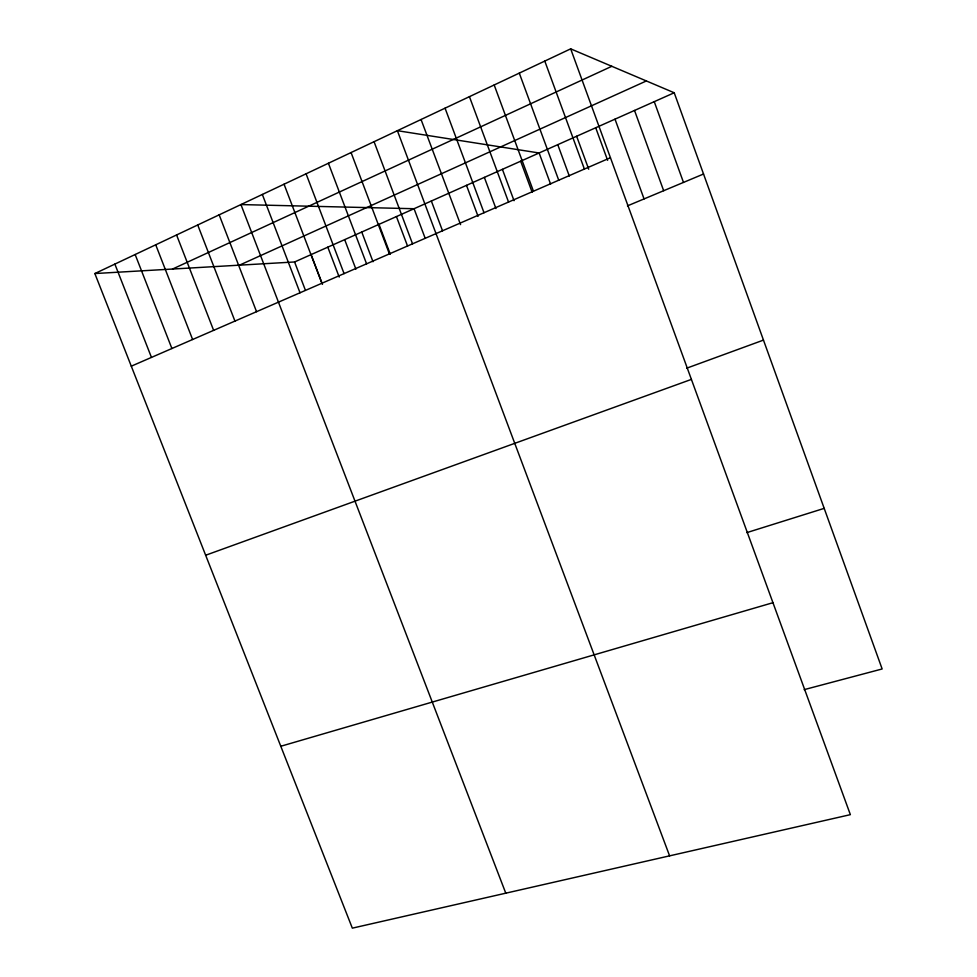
<?xml version="1.0" encoding="UTF-8"?>
<svg xmlns="http://www.w3.org/2000/svg" width="977" height="977" viewBox="0 0 977 977"><rect width="100%" height="100%" fill="white"/><g stroke="black" fill="none" stroke-linecap="round" stroke-linejoin="round"><path stroke-width="1.47" d="M570.678 48.85L850.369 814.659L352.331 928.15L94.854 273.548L570.678 48.85L674.215 92.766L882.146 668.964L804.156 689.652M172.514 269.054L611.822 66.302M239.45 265.17L646.371 80.957M94.854 273.548L294.578 261.97L674.215 92.766M131.297 366.18L610.442 157.724M627.454 205.878L703.538 174.016M686.733 368.17L763.464 340.106M205.659 555.241L691.398 379.394M746.794 532.624L824.185 508.37M280.79 746.269L772.954 602.699M114.871 264.095L151.459 357.411M135.156 254.521L171.903 348.52M176.568 234.956L213.633 330.36M155.722 244.812L192.616 339.507M197.72 224.966L234.944 321.091M505.781 893.186L240.928 204.572L414.065 208.724L425.203 238.351M219.166 214.842L256.548 311.7M294.578 261.97L305.374 290.145M262.337 194.46L300.024 292.77M306.082 173.808L344.075 273.609M327.808 247.169L339.214 277.089M311.113 254.606L322.471 284.356M284.051 184.201L321.897 283.257M361.759 232.037L373.006 261.714M328.419 163.257L366.57 263.827M344.686 239.646L355.909 269.151M374.057 141.702L412.538 243.823M396.43 216.576L407.543 246.045M379.003 224.356L390.287 254.203M351.073 152.559L389.396 253.898M431.358 201.018L442.532 230.816M669.599 855.852L397.383 130.686L539.121 152.986L550.601 184.14M466.493 185.349L478.058 216.344M421.05 119.512L460.57 224.625M469.436 96.662L508.553 202.056M484.36 177.399L495.95 208.565M445.06 108.166L484.018 212.73M494.179 84.975L533.454 191.223M520.668 161.217L532.111 192.176M502.41 169.351L514.036 200.7M557.769 144.669L569.298 176.007M519.288 73.116L558.734 180.22M595.714 127.755L607.621 160.326M576.638 136.267L588.716 169.216M544.787 61.075L584.393 169.058M615.009 119.157L644.063 198.929M654.26 101.669L683.485 182.406M634.525 110.462L663.664 190.71"/></g></svg>
